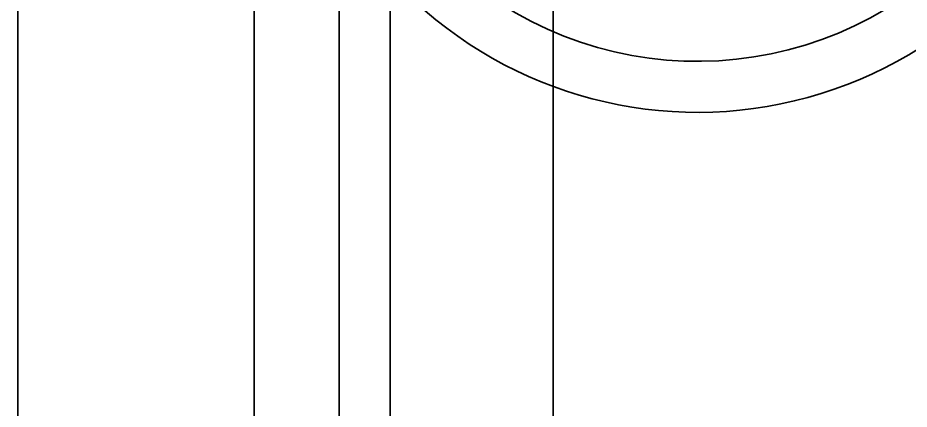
# Model space of a CAD drawing. Header units: millimetres. Extents: x -180 to 3623, y 0 to 2194.
# Drawn here: x 80.2 to 132.6, y 443 to 466.1 of the extents above; entities that cross this region are included whole.
import ezdxf

# ---------------------------------------------------------------- set-up
doc = ezdxf.new("R2010")
doc.units = ezdxf.units.MM

# ---------------------------------------------------------------- blocks, each defined once
blk = doc.blocks.new('Drawing View2')
at = {"color": 7, "linetype": 'Continuous', "lineweight": 35}
for p, q in [((-128.4, -278), (-128.4, 202)), ((-128.4, -278), (-128.4, 202)), ((-137.986, 200.062), (-137.986, -1)), ((-137.986, 200.062), (-137.986, -1)), ((-145.986, 194.172), (-145.986, -270.172)), ((-140.986, 194.172), (-140.986, -1)), ((-145.986, 160.8), (-145.986, -236.8)), ((-140.986, 160.8), (-140.986, -236.8)), ((-159.9, 160.08), (-159.9, -236.08)), ((-159.9, 160.08), (-159.9, -236.08))]:
    blk.add_line(p, q, dxfattribs=at)
for radius, start in [(24.5, 225.3415), (24.5, 225.3415), (21.5, 225.7007)]:
    blk.add_arc((-119.9, 147), radius, start, 45.3415, dxfattribs=at)

msp = doc.modelspace()

# ---------------------------------------------------------------- block references
at = {"color": 7, "linetype": 'Continuous', "lineweight": 35}
msp.add_blockref('Drawing View2', (240.063, 338), dxfattribs=at)

doc.saveas('drawing.dxf')
